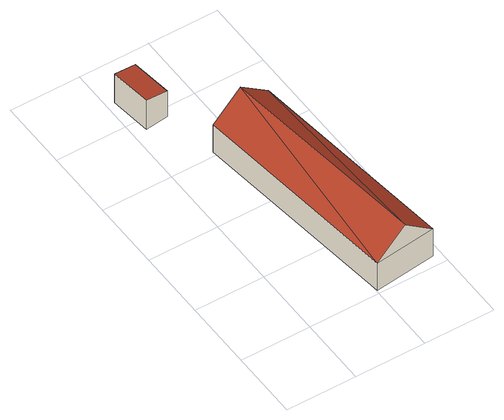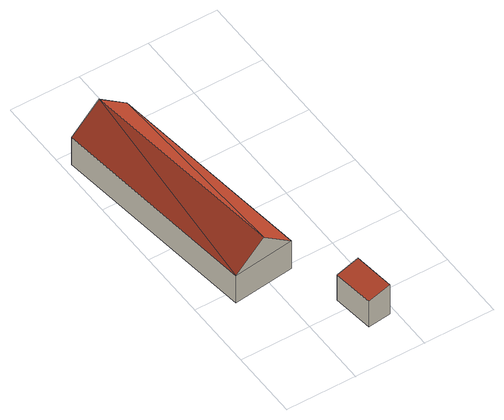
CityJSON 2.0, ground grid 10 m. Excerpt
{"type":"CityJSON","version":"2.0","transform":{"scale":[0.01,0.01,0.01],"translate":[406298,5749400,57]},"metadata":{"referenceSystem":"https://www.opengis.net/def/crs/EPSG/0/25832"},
"CityObjects":{
"building1":{"type":"Building","attributes":{"Gemeindeschluessel":"05515000","Geometrietyp2DReferenz":"3000","function":"51009_1610","roofType":"2100","measuredHeight":5.04},"geometry":[{"type":"Solid","lod":"2","boundaries":[[[[0,1,2,3]],[[4,5,1,0]],[[6,7,5,4]],[[3,2,7,6]],[[4,0,3,6]],[[1,5,7,2]]]],"semantics":{"surfaces":[{"type":"WallSurface"},{"type":"RoofSurface"},{"type":"GroundSurface"}],"values":[[0,0,0,0,1,2]]}}]},
"building2":{"type":"Building","attributes":{"Gemeindeschluessel":"05515000","Geometrietyp2DReferenz":"3000","function":"31001_2700","roofType":"3100","measuredHeight":8.39},"geometry":[{"type":"Solid","lod":"2","boundaries":[[[[8,9,10,11]],[[12,13,9,8]],[[14,15,13,12]],[[11,10,15,14]],[[8,16,12]],[[14,17,11]],[[11,17,16]],[[16,8,11]],[[17,14,12]],[[12,16,17]],[[9,13,15,10]]]],"semantics":{"surfaces":[{"type":"WallSurface"},{"type":"RoofSurface"},{"type":"GroundSurface"}],"values":[[0,0,0,0,0,0,1,1,1,1,2]]}}]}
},
"vertices":[
[168,3798,610],[168,3798,106],[498,3839,106],[498,3839,547],[95,4383,610],[95,4383,106],[425,4424,547],[425,4424,106],
[642,3067,544],[642,3067,71],[1012,51,71],[1012,51,544],[1517,3174,544],[1517,3174,71],[1888,158,544],[1888,158,71],[1080,3121,910],[1450,104,910]
]}
